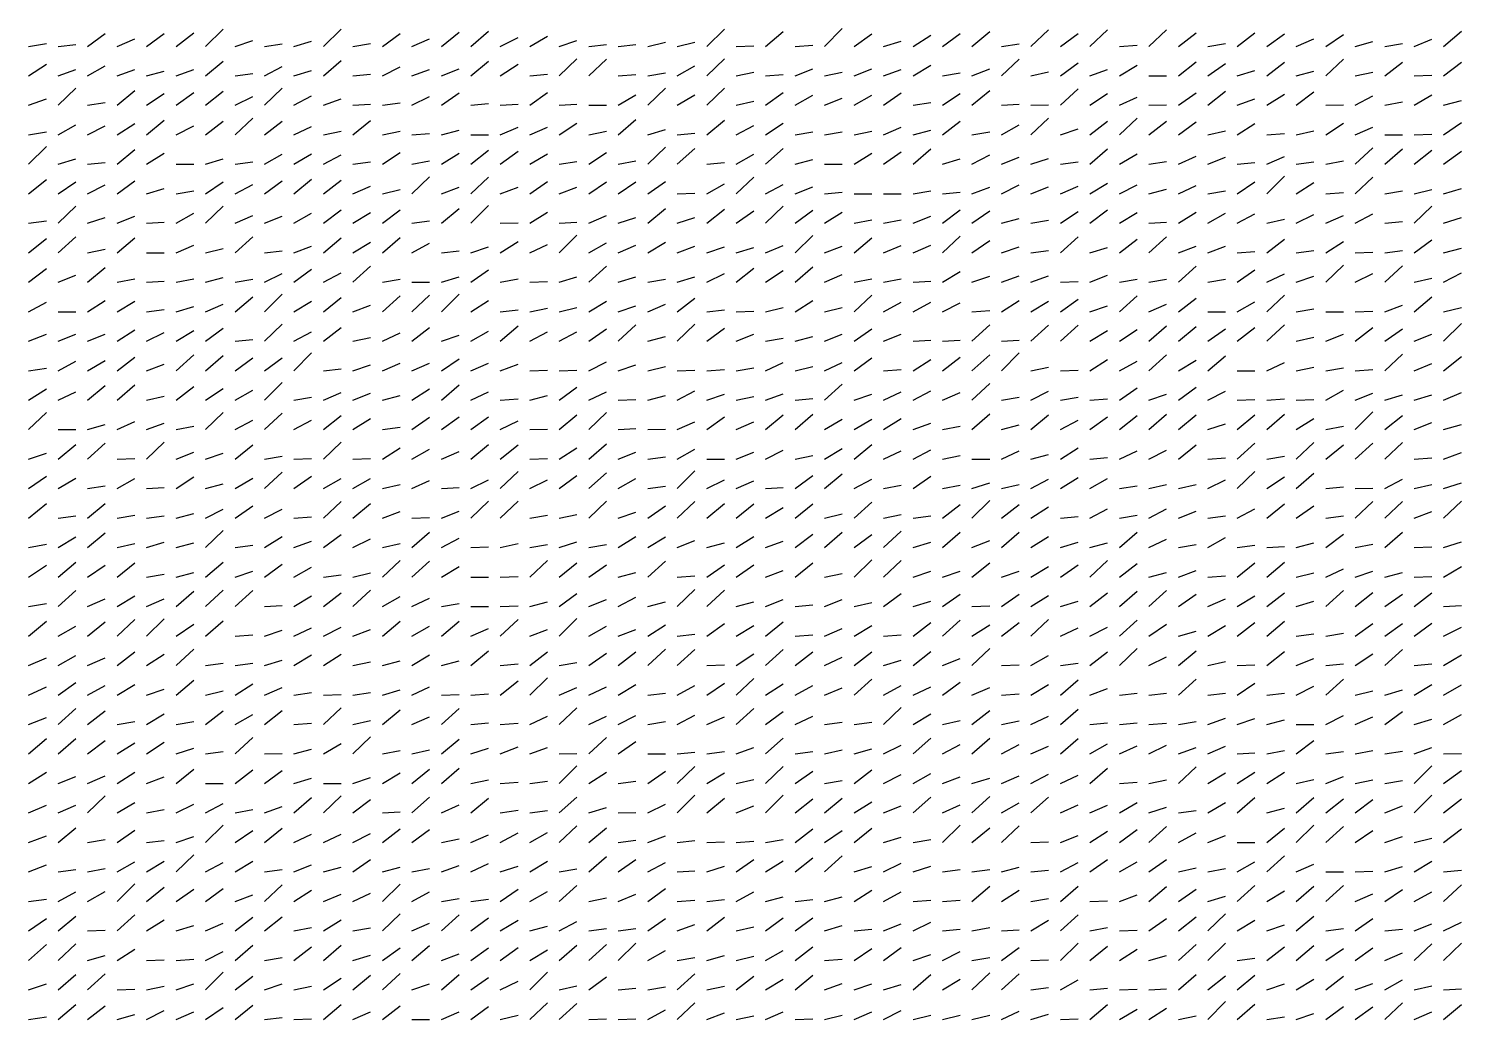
# Model space of a CAD drawing. Header units: metres. Extents: x -2 to 998, y 0 to 1382.
# Drawn here: x 0 to 243, y 0 to 168 of the extents above; entities that cross this region are included whole.
import ezdxf

# ---------------------------------------------------------------- set-up
doc = ezdxf.new("R2010")
doc.units = ezdxf.units.M

msp = doc.modelspace()

# ---------------------------------------------------------------- linework, layer by layer
for p, q in [((30, 165), (33, 167.9)), ((50, 165), (53, 167.9)), ((115, 165), (118, 167.9)), ((135, 165), (138, 168)), ((170, 165), (173, 167.8)), ((180, 165), (183, 167.8)), ((190, 165), (193, 167.8)), ((0, 165), (3, 165.5)), ((5, 165), (8, 165.3)), ((10, 165), (13, 167.2)), ((15, 165), (18, 166.3)), ((20, 165), (23, 167.2)), ((25, 165), (28, 167.3)), ((35, 165), (38, 166)), ((40, 165), (43, 165.4)), ((45, 165), (48, 165.9)), ((55, 165), (58, 165.5)), ((60, 165), (63, 167.2)), ((65, 165), (68, 166.3)), ((70, 165), (73, 167.4)), ((75, 165), (78, 167.6)), ((80, 165), (83, 166.5)), ((85, 165), (88, 166.7)), ((90, 165), (93, 166)), ((95, 165), (98, 165.3)), ((100, 165), (103, 165.3)), ((105, 165), (108, 165.7)), ((110, 165), (113, 165.7)), ((125, 165), (128, 167.5)), ((140, 165), (143, 167.1)), ((145, 165), (148, 165.9)), ((150, 165), (153, 166.9)), ((155, 165), (158, 167.2)), ((160, 165), (163, 167.5)), ((165, 165), (168, 165.4)), ((175, 165), (178, 167.2)), ((195, 165), (198, 167.3)), ((200, 165), (203, 165.5)), ((205, 165), (208, 167.3)), ((210, 165), (213, 167.1)), ((215, 165), (218, 166.3)), ((220, 165), (223, 167)), ((225, 165), (228, 165.8)), ((230, 165), (233, 165.5)), ((235, 165), (238, 166.2)), ((240, 165), (243, 167.6)), ((90, 160), (93, 162.9)), ((115, 160), (118, 162.9)), ((120, 165), (123, 165.1)), ((130, 165), (133, 165.2)), ((185, 165), (188, 165.2)), ((0, 160), (3, 162)), ((5, 160), (8, 161.1)), ((10, 160), (13, 161.7)), ((15, 160), (18, 161.1)), ((20, 160), (23, 160.8)), ((25, 160), (28, 161.1)), ((30, 160), (33, 162.5)), ((35, 160), (38, 160.4)), ((40, 160), (43, 161.6)), ((45, 160), (48, 160.9)), ((50, 160), (53, 162.6)), ((60, 160), (63, 161.5)), ((65, 160), (68, 161.1)), ((70, 160), (73, 161.2)), ((75, 160), (78, 162.5)), ((80, 160), (83, 162)), ((95, 160), (98, 162.8)), ((105, 160), (108, 160.5)), ((110, 160), (113, 161.7)), ((120, 160), (123, 160.6)), ((130, 160), (133, 161.2)), ((135, 160), (138, 160.6)), ((140, 160), (143, 161.2)), ((145, 160), (148, 161.1)), ((150, 160), (153, 161.8)), ((155, 160), (158, 160.5)), ((160, 160), (163, 161.2)), ((165, 160), (168, 162.8)), ((170, 160), (173, 160.7)), ((175, 160), (178, 162.2)), ((180, 160), (183, 161.1)), ((185, 160), (188, 161.8)), ((195, 160), (198, 162.4)), ((200, 160), (203, 162.1)), ((205, 160), (208, 160.9)), ((210, 160), (213, 162.3)), ((215, 160), (218, 160.8)), ((220, 160), (223, 162.8)), ((225, 160), (228, 160.6)), ((230, 160), (233, 162.3)), ((240, 160), (243, 162.3)), ((55, 160), (58, 160.3)), ((85, 160), (88, 160.3)), ((100, 160), (103, 160.2)), ((125, 160), (128, 160.2)), ((190, 160), (193, 160)), ((235, 160), (238, 160.1)), ((0, 155), (3, 156.1)), ((5, 155), (8, 157.9)), ((15, 155), (18, 157.5)), ((20, 155), (23, 157)), ((25, 155), (28, 157.2)), ((30, 155), (33, 157.4)), ((35, 155), (38, 156.5)), ((40, 155), (43, 157.9)), ((45, 155), (48, 156.6)), ((50, 155), (53, 156.1)), ((65, 155), (68, 156.5)), ((70, 155), (73, 157.1)), ((85, 155), (88, 157.2)), ((100, 155), (103, 156.8)), ((105, 155), (108, 157.9)), ((110, 155), (113, 156.8)), ((115, 155), (118, 157.9)), ((120, 155), (123, 155.7)), ((125, 155), (128, 157.2)), ((130, 155), (133, 156.7)), ((135, 155), (138, 156.2)), ((140, 155), (143, 156.7)), ((145, 155), (148, 157.1)), ((155, 155), (158, 157)), ((160, 155), (163, 157.5)), ((175, 155), (178, 157.8)), ((180, 155), (183, 157)), ((185, 155), (188, 156.4)), ((195, 155), (198, 157.1)), ((200, 155), (203, 157.4)), ((205, 155), (208, 156.1)), ((210, 155), (213, 156.9)), ((215, 155), (218, 157.3)), ((225, 155), (228, 156.6)), ((230, 155), (233, 155.6)), ((235, 155), (238, 156.8)), ((240, 155), (243, 155.8)), ((10, 155), (13, 155.5)), ((55, 155), (58, 155.2)), ((60, 155), (63, 155.4)), ((75, 155), (78, 155.3)), ((80, 155), (83, 155.2)), ((90, 155), (93, 155.2)), ((95, 155), (98, 155)), ((150, 155), (153, 155.5)), ((165, 155), (168, 155.2)), ((170, 155), (173, 155.1)), ((190, 155), (193, 155.1)), ((220, 155), (223, 155.1)), ((5, 150), (8, 151.7)), ((10, 150), (13, 151.5)), ((15, 150), (18, 151.9)), ((20, 150), (23, 152.5)), ((25, 150), (28, 151.5)), ((30, 150), (33, 152.3)), ((35, 150), (38, 152.8)), ((40, 150), (43, 152.3)), ((45, 150), (48, 151.4)), ((55, 150), (58, 152.4)), ((70, 150), (73, 150.8)), ((80, 150), (83, 151.3)), ((85, 150), (88, 151.3)), ((90, 150), (93, 152)), ((100, 150), (103, 152.6)), ((105, 150), (108, 150.9)), ((115, 150), (118, 152.5)), ((120, 150), (123, 151.6)), ((125, 150), (128, 152)), ((145, 150), (148, 151.3)), ((150, 150), (153, 150.8)), ((155, 150), (158, 152.3)), ((165, 150), (168, 151.7)), ((170, 150), (173, 152.8)), ((175, 150), (178, 151)), ((180, 150), (183, 152.3)), ((185, 150), (188, 152.8)), ((190, 150), (193, 152.3)), ((195, 150), (198, 152.2)), ((200, 150), (203, 150.7)), ((205, 150), (208, 151.9)), ((215, 150), (218, 150.7)), ((220, 150), (223, 152)), ((225, 150), (228, 151.3)), ((240, 150), (243, 152.1)), ((0, 150), (3, 150.5)), ((50, 150), (53, 150.6)), ((60, 150), (63, 150.6)), ((65, 150), (68, 150.2)), ((75, 150), (78, 150)), ((95, 150), (98, 150.6)), ((110, 150), (113, 150.3)), ((130, 150), (133, 150.5)), ((135, 150), (138, 150.5)), ((140, 150), (143, 150.6)), ((160, 150), (163, 150.5)), ((210, 150), (213, 150.2)), ((230, 150), (233, 150)), ((235, 150), (238, 150.1)), ((0, 145), (3, 148)), ((5, 145), (8, 145.9)), ((15, 145), (18, 147.5)), ((20, 145), (23, 146.9)), ((30, 145), (33, 145.9)), ((40, 145), (43, 146.7)), ((45, 145), (48, 146.8)), ((50, 145), (53, 146.6)), ((60, 145), (63, 147)), ((70, 145), (73, 146.9)), ((75, 145), (78, 147.4)), ((80, 145), (83, 147.2)), ((85, 145), (88, 146.8)), ((95, 145), (98, 147)), ((105, 145), (108, 147.9)), ((110, 145), (113, 147.7)), ((120, 145), (123, 146.7)), ((125, 145), (128, 147.7)), ((130, 145), (133, 145.8)), ((140, 145), (143, 146.9)), ((145, 145), (148, 147.1)), ((150, 145), (153, 147.6)), ((155, 145), (158, 145.9)), ((160, 145), (163, 146.6)), ((165, 145), (168, 146.2)), ((170, 145), (173, 146)), ((180, 145), (183, 147.6)), ((185, 145), (188, 146.8)), ((195, 145), (198, 146.4)), ((200, 145), (203, 146.2)), ((210, 145), (213, 146.3)), ((225, 145), (228, 147.8)), ((230, 145), (233, 147.6)), ((235, 145), (238, 147.4)), ((240, 145), (243, 147.2)), ((10, 145), (13, 145.3)), ((25, 145), (28, 145)), ((35, 145), (38, 145.4)), ((55, 145), (58, 145.4)), ((65, 145), (68, 145.6)), ((90, 145), (93, 145.5)), ((100, 145), (103, 145.6)), ((115, 145), (118, 145.3)), ((135, 145), (138, 145)), ((175, 145), (178, 145.4)), ((190, 145), (193, 145.5)), ((205, 145), (208, 145.3)), ((215, 145), (218, 145.4)), ((220, 145), (223, 145.6)), ((0, 140), (3, 142.4)), ((5, 140), (8, 142)), ((10, 140), (13, 141.5)), ((15, 140), (18, 142.2)), ((30, 140), (33, 142)), ((35, 140), (38, 141.6)), ((40, 140), (43, 142.2)), ((45, 140), (48, 142.5)), ((50, 140), (53, 142.3)), ((55, 140), (58, 141.3)), ((65, 140), (68, 142.9)), ((70, 140), (73, 141.1)), ((75, 140), (78, 142.8)), ((80, 140), (83, 141.1)), ((85, 140), (88, 142.1)), ((90, 140), (93, 141.1)), ((95, 140), (98, 142)), ((100, 140), (103, 142)), ((105, 140), (108, 142.1)), ((115, 140), (118, 141.7)), ((120, 140), (123, 142.8)), ((125, 140), (128, 141.6)), ((130, 140), (133, 141.2)), ((160, 140), (163, 141.1)), ((165, 140), (168, 141.5)), ((170, 140), (173, 141.2)), ((175, 140), (178, 141.3)), ((180, 140), (183, 141.8)), ((185, 140), (188, 141.5)), ((195, 140), (198, 141.4)), ((205, 140), (208, 142)), ((210, 140), (213, 143)), ((215, 140), (218, 141.9)), ((225, 140), (228, 142.8)), ((20, 140), (23, 140.9)), ((25, 140), (28, 140.5)), ((60, 140), (63, 140.7)), ((110, 140), (113, 140.1)), ((135, 140), (138, 140.3)), ((140, 140), (143, 140)), ((145, 140), (148, 140)), ((150, 140), (153, 140.5)), ((155, 140), (158, 140.3)), ((190, 140), (193, 140.8)), ((200, 140), (203, 140.5)), ((220, 140), (223, 140.2)), ((230, 140), (233, 140.5)), ((235, 140), (238, 140.7)), ((240, 140), (243, 140.9)), ((5, 135), (8, 137.9)), ((15, 135), (18, 136.2)), ((25, 135), (28, 136.7)), ((30, 135), (33, 137.9)), ((35, 135), (38, 136.3)), ((40, 135), (43, 136.2)), ((45, 135), (48, 136.7)), ((50, 135), (53, 137.3)), ((55, 135), (58, 136.8)), ((60, 135), (63, 137.3)), ((70, 135), (73, 137.5)), ((75, 135), (78, 138)), ((85, 135), (88, 136.9)), ((95, 135), (98, 136.3)), ((105, 135), (108, 137.5)), ((115, 135), (118, 137.4)), ((120, 135), (123, 137.1)), ((125, 135), (128, 137.9)), ((130, 135), (133, 137.2)), ((135, 135), (138, 136.9)), ((150, 135), (153, 136.2)), ((155, 135), (158, 137.3)), ((160, 135), (163, 137.1)), ((175, 135), (178, 137)), ((180, 135), (183, 137.3)), ((185, 135), (188, 136.8)), ((195, 135), (198, 136.9)), ((200, 135), (203, 136.7)), ((205, 135), (208, 136.6)), ((215, 135), (218, 136.5)), ((220, 135), (223, 136.3)), ((225, 135), (228, 136.6)), ((235, 135), (238, 137.9)), ((0, 135), (3, 135.4)), ((10, 135), (13, 136)), ((20, 135), (23, 135.2)), ((65, 135), (68, 135.4)), ((80, 135), (83, 135.1)), ((90, 135), (93, 135.2)), ((100, 135), (103, 136)), ((110, 135), (113, 136)), ((140, 135), (143, 135.6)), ((145, 135), (148, 135.6)), ((165, 135), (168, 135.8)), ((170, 135), (173, 135.5)), ((190, 135), (193, 135.2)), ((210, 135), (213, 135.7)), ((230, 135), (233, 135.3)), ((240, 135), (243, 136)), ((0, 130), (3, 132.4)), ((5, 130), (8, 132.7)), ((15, 130), (18, 132.5)), ((25, 130), (28, 131.3)), ((35, 130), (38, 132.7)), ((50, 130), (53, 132.5)), ((55, 130), (58, 131.8)), ((60, 130), (63, 132.6)), ((65, 130), (68, 131.6)), ((80, 130), (83, 131.9)), ((85, 130), (88, 131.4)), ((90, 130), (93, 133)), ((95, 130), (98, 131.7)), ((100, 130), (103, 131.3)), ((105, 130), (108, 131.8)), ((130, 130), (133, 132.9)), ((140, 130), (143, 132.5)), ((150, 130), (153, 131.3)), ((155, 130), (158, 132.8)), ((160, 130), (163, 132.1)), ((175, 130), (178, 132.7)), ((185, 130), (188, 132.3)), ((190, 130), (193, 132.7)), ((210, 130), (213, 132.3)), ((220, 130), (223, 131.9)), ((235, 130), (238, 132.2)), ((10, 130), (13, 130.6)), ((20, 130), (23, 130)), ((30, 130), (33, 130.7)), ((40, 130), (43, 130.3)), ((45, 130), (48, 131.1)), ((70, 130), (73, 130.3)), ((75, 130), (78, 131)), ((110, 130), (113, 131.1)), ((115, 130), (118, 131)), ((120, 130), (123, 130.9)), ((125, 130), (128, 131.2)), ((135, 130), (138, 131.1)), ((145, 130), (148, 131.2)), ((165, 130), (168, 131)), ((170, 130), (173, 130.4)), ((180, 130), (183, 130.9)), ((195, 130), (198, 131.1)), ((200, 130), (203, 131.1)), ((205, 130), (208, 130.2)), ((215, 130), (218, 130.4)), ((225, 130), (228, 130.1)), ((230, 130), (233, 130.4)), ((240, 130), (243, 130.8)), ((0, 125), (3, 127.3)), ((10, 125), (13, 127.5)), ((40, 125), (43, 126.5)), ((45, 125), (48, 127.2)), ((50, 125), (53, 126.6)), ((55, 125), (58, 127.7)), ((75, 125), (78, 127.1)), ((95, 125), (98, 127.7)), ((115, 125), (118, 126.5)), ((120, 125), (123, 127.4)), ((125, 125), (128, 127)), ((130, 125), (133, 127.6)), ((155, 125), (158, 126.8)), ((195, 125), (198, 127.7)), ((205, 125), (208, 127.1)), ((210, 125), (213, 126.4)), ((220, 125), (223, 127.9)), ((225, 125), (228, 126.5)), ((230, 125), (233, 127.8)), ((240, 125), (243, 126.6)), ((5, 125), (8, 126.2)), ((15, 125), (18, 125.6)), ((20, 125), (23, 125.2)), ((25, 125), (28, 125.6)), ((30, 125), (33, 125.8)), ((35, 125), (38, 125.5)), ((60, 125), (63, 125.5)), ((65, 125), (68, 125)), ((70, 125), (73, 125.9)), ((80, 125), (83, 125.6)), ((85, 125), (88, 125.1)), ((90, 125), (93, 125.9)), ((100, 125), (103, 125.9)), ((105, 125), (108, 125.5)), ((110, 125), (113, 125.9)), ((135, 125), (138, 126.3)), ((140, 125), (143, 125.6)), ((145, 125), (148, 125.6)), ((150, 125), (153, 125.2)), ((160, 125), (163, 126)), ((165, 125), (168, 126.1)), ((170, 125), (173, 126.1)), ((175, 125), (178, 125.1)), ((180, 125), (183, 126.2)), ((185, 125), (188, 125.5)), ((190, 125), (193, 125.5)), ((200, 125), (203, 125.5)), ((215, 125), (218, 126)), ((235, 125), (238, 125.7)), ((0, 120), (3, 121.6)), ((10, 120), (13, 121.9)), ((15, 120), (18, 121.8)), ((35, 120), (38, 122.5)), ((40, 120), (43, 123)), ((45, 120), (48, 121.8)), ((50, 120), (53, 122.4)), ((60, 120), (63, 122.7)), ((65, 120), (68, 122.8)), ((70, 120), (73, 123)), ((75, 120), (78, 121.9)), ((95, 120), (98, 121.8)), ((110, 120), (113, 122.3)), ((130, 120), (133, 121.9)), ((140, 120), (143, 122.8)), ((145, 120), (148, 121.6)), ((150, 120), (153, 121.6)), ((155, 120), (158, 121.5)), ((165, 120), (168, 121.9)), ((170, 120), (173, 121.8)), ((175, 120), (178, 122.1)), ((185, 120), (188, 122.7)), ((195, 120), (198, 122.3)), ((205, 120), (208, 121.7)), ((210, 120), (213, 122.8)), ((235, 120), (238, 122.5)), ((5, 120), (8, 120)), ((20, 120), (23, 120.4)), ((25, 120), (28, 120.9)), ((30, 120), (33, 121.3)), ((55, 120), (58, 121.1)), ((80, 120), (83, 120.3)), ((85, 120), (88, 120.6)), ((90, 120), (93, 120.7)), ((100, 120), (103, 121)), ((105, 120), (108, 121.3)), ((115, 120), (118, 120.3)), ((120, 120), (123, 120.1)), ((125, 120), (128, 120.7)), ((135, 120), (138, 120.7)), ((160, 120), (163, 120.2)), ((180, 120), (183, 121)), ((190, 120), (193, 121.3)), ((200, 120), (203, 120)), ((215, 120), (218, 120.5)), ((220, 120), (223, 120)), ((225, 120), (228, 120.1)), ((230, 120), (233, 121.1)), ((240, 120), (243, 120.7)), ((15, 115), (18, 116.9)), ((25, 115), (28, 116.8)), ((30, 115), (33, 117.2)), ((40, 115), (43, 117.9)), ((50, 115), (53, 117.3)), ((65, 115), (68, 117.3)), ((75, 115), (78, 116.7)), ((80, 115), (83, 117.6)), ((95, 115), (98, 117.1)), ((100, 115), (103, 117.8)), ((110, 115), (113, 117.9)), ((115, 115), (118, 117.2)), ((140, 115), (143, 117.1)), ((160, 115), (163, 117.8)), ((170, 115), (173, 117.7)), ((175, 115), (178, 117.7)), ((180, 115), (183, 116.8)), ((185, 115), (188, 117)), ((190, 115), (193, 117.6)), ((195, 115), (198, 117.5)), ((200, 115), (203, 117.1)), ((205, 115), (208, 117.3)), ((210, 115), (213, 117.8)), ((225, 115), (228, 117.3)), ((230, 115), (233, 117.1)), ((240, 115), (243, 118)), ((0, 115), (3, 116.2)), ((5, 115), (8, 116.2)), ((10, 115), (13, 116.2)), ((20, 115), (23, 116.5)), ((35, 115), (38, 115.3)), ((45, 115), (48, 116.6)), ((55, 115), (58, 115.6)), ((60, 115), (63, 116.4)), ((70, 115), (73, 116)), ((85, 115), (88, 116.6)), ((90, 115), (93, 116.6)), ((105, 115), (108, 115.8)), ((120, 115), (123, 116.2)), ((125, 115), (128, 115.5)), ((130, 115), (133, 115.8)), ((135, 115), (138, 116.2)), ((145, 115), (148, 116.2)), ((150, 115), (153, 115.2)), ((155, 115), (158, 115.2)), ((165, 115), (168, 115.2)), ((215, 115), (218, 115.7)), ((220, 115), (223, 116.2)), ((235, 115), (238, 116.2)), ((15, 110), (18, 112.3)), ((25, 110), (28, 112.7)), ((30, 110), (33, 112.6)), ((35, 110), (38, 112.2)), ((40, 110), (43, 112.2)), ((45, 110), (48, 113)), ((70, 110), (73, 112)), ((140, 110), (143, 112.2)), ((150, 110), (153, 111.9)), ((155, 110), (158, 112.3)), ((160, 110), (163, 112.7)), ((165, 110), (168, 113)), ((180, 110), (183, 111.9)), ((190, 110), (193, 112.7)), ((195, 110), (198, 111.8)), ((200, 110), (203, 112.5)), ((230, 110), (233, 112.8)), ((240, 110), (243, 112.4)), ((0, 110), (3, 110.4)), ((5, 110), (8, 111.6)), ((10, 110), (13, 111.7)), ((20, 110), (23, 111.1)), ((50, 110), (53, 110.3)), ((55, 110), (58, 111)), ((60, 110), (63, 111.3)), ((65, 110), (68, 111.3)), ((75, 110), (78, 111.3)), ((80, 110), (83, 111.1)), ((85, 110), (88, 110.1)), ((90, 110), (93, 110.1)), ((95, 110), (98, 111.5)), ((100, 110), (103, 111)), ((105, 110), (108, 110.7)), ((110, 110), (113, 110.1)), ((115, 110), (118, 110.2)), ((120, 110), (123, 110.5)), ((125, 110), (128, 111.4)), ((130, 110), (133, 110.7)), ((135, 110), (138, 111.4)), ((145, 110), (148, 110.2)), ((170, 110), (173, 110.6)), ((175, 110), (178, 110.1)), ((185, 110), (188, 111.6)), ((205, 110), (208, 110)), ((210, 110), (213, 111.4)), ((215, 110), (218, 110.6)), ((220, 110), (223, 110.5)), ((225, 110), (228, 110.2)), ((235, 110), (238, 111.2)), ((10, 105), (13, 107.5)), ((15, 105), (18, 107.6)), ((25, 105), (28, 107.3)), ((30, 105), (33, 107)), ((40, 105), (43, 108)), ((70, 105), (73, 107.6)), ((90, 105), (93, 107.2)), ((135, 105), (138, 107.7)), ((160, 105), (163, 107.8)), ((185, 105), (188, 107.1)), ((195, 105), (198, 107.2)), ((0, 105), (3, 106.9)), ((5, 105), (8, 106.4)), ((20, 105), (23, 105.7)), ((35, 105), (38, 106.7)), ((45, 105), (48, 105.5)), ((50, 105), (53, 106.3)), ((55, 105), (58, 106.2)), ((60, 105), (63, 105.8)), ((65, 105), (68, 106.9)), ((75, 105), (78, 106.4)), ((80, 105), (83, 105.2)), ((85, 105), (88, 105.8)), ((95, 105), (98, 106.4)), ((100, 105), (103, 105.1)), ((105, 105), (108, 105.8)), ((110, 105), (113, 106.6)), ((115, 105), (118, 106)), ((120, 105), (123, 105.6)), ((125, 105), (128, 106.1)), ((130, 105), (133, 105.3)), ((140, 105), (143, 106)), ((145, 105), (148, 106.4)), ((150, 105), (153, 106.6)), ((155, 105), (158, 106.3)), ((165, 105), (168, 105.5)), ((170, 105), (173, 106.5)), ((175, 105), (178, 105.5)), ((180, 105), (183, 105.2)), ((190, 105), (193, 106)), ((200, 105), (203, 106.5)), ((205, 105), (208, 105.1)), ((210, 105), (213, 105.2)), ((215, 105), (218, 105.1)), ((220, 105), (223, 106.7)), ((225, 105), (228, 106.2)), ((230, 105), (233, 105.9)), ((235, 105), (238, 105.9)), ((240, 105), (243, 106.3)), ((0, 100), (3, 102.9)), ((30, 100), (33, 102.9)), ((40, 100), (43, 102.8)), ((50, 100), (53, 102.4)), ((65, 100), (68, 102.1)), ((70, 100), (73, 102.2)), ((75, 100), (78, 102.2)), ((90, 100), (93, 102.5)), ((95, 100), (98, 102.9)), ((115, 100), (118, 102.2)), ((125, 100), (128, 102.5)), ((130, 100), (133, 102.6)), ((160, 100), (163, 102.7)), ((170, 100), (173, 102.5)), ((180, 100), (183, 102.2)), ((185, 100), (188, 102.4)), ((190, 100), (193, 102.6)), ((195, 100), (198, 102.5)), ((205, 100), (208, 102.5)), ((210, 100), (213, 102.6)), ((225, 100), (228, 103)), ((230, 100), (233, 102.4)), ((5, 100), (8, 100)), ((10, 100), (13, 100.9)), ((15, 100), (18, 101.4)), ((20, 100), (23, 101.1)), ((25, 100), (28, 100.6)), ((35, 100), (38, 101.6)), ((45, 100), (48, 101.6)), ((55, 100), (58, 101.9)), ((60, 100), (63, 100.4)), ((80, 100), (83, 101.5)), ((85, 100), (88, 100.1)), ((100, 100), (103, 100.2)), ((105, 100), (108, 100.1)), ((110, 100), (113, 101.3)), ((120, 100), (123, 101.3)), ((135, 100), (138, 101.8)), ((140, 100), (143, 101.8)), ((145, 100), (148, 101.9)), ((150, 100), (153, 101.1)), ((155, 100), (158, 100.6)), ((165, 100), (168, 100.8)), ((175, 100), (178, 101.6)), ((200, 100), (203, 101)), ((215, 100), (218, 101.9)), ((220, 100), (223, 100.6)), ((235, 100), (238, 101.2)), ((240, 100), (243, 100.9)), ((5, 95), (8, 97.5)), ((10, 95), (13, 97.7)), ((20, 95), (23, 97.9)), ((35, 95), (38, 97.4)), ((50, 95), (53, 97.9)), ((75, 95), (78, 97.5)), ((80, 95), (83, 97.4)), ((95, 95), (98, 97.6)), ((140, 95), (143, 97.5)), ((195, 95), (198, 97.4)), ((205, 95), (208, 97.7)), ((215, 95), (218, 97.8)), ((220, 95), (223, 97.4)), ((225, 95), (228, 97.7)), ((230, 95), (233, 97.8)), ((0, 95), (3, 96)), ((15, 95), (18, 95.1)), ((25, 95), (28, 96.2)), ((30, 95), (33, 96)), ((40, 95), (43, 95.5)), ((45, 95), (48, 95.1)), ((55, 95), (58, 95.1)), ((60, 95), (63, 96.9)), ((65, 95), (68, 96.7)), ((70, 95), (73, 96.3)), ((85, 95), (88, 95.1)), ((90, 95), (93, 96.9)), ((100, 95), (103, 96.2)), ((105, 95), (108, 95.4)), ((110, 95), (113, 96.7)), ((115, 95), (118, 95)), ((120, 95), (123, 96.2)), ((125, 95), (128, 96.5)), ((130, 95), (133, 95.6)), ((135, 95), (138, 96.8)), ((145, 95), (148, 96.4)), ((150, 95), (153, 96.6)), ((155, 95), (158, 95.6)), ((160, 95), (163, 95)), ((165, 95), (168, 96.4)), ((170, 95), (173, 95.8)), ((175, 95), (178, 96.9)), ((180, 95), (183, 95.3)), ((185, 95), (188, 96.4)), ((190, 95), (193, 96.5)), ((200, 95), (203, 95.2)), ((210, 95), (213, 95.5)), ((235, 95), (238, 95.2)), ((240, 95), (243, 96.1)), ((40, 90), (43, 92.8)), ((80, 90), (83, 92.9)), ((95, 90), (98, 92.7)), ((110, 90), (113, 93)), ((135, 90), (138, 92.5)), ((205, 90), (208, 92.9)), ((215, 90), (218, 92.6)), ((0, 90), (3, 92.1)), ((5, 90), (8, 91.8)), ((10, 90), (13, 90.5)), ((15, 90), (18, 91.7)), ((20, 90), (23, 90.2)), ((25, 90), (28, 92)), ((30, 90), (33, 90.8)), ((35, 90), (38, 91.8)), ((45, 90), (48, 92.1)), ((50, 90), (53, 91.7)), ((55, 90), (58, 91.7)), ((60, 90), (63, 90.7)), ((65, 90), (68, 91.4)), ((70, 90), (73, 90.2)), ((75, 90), (78, 91.5)), ((85, 90), (88, 91.5)), ((90, 90), (93, 92.2)), ((100, 90), (103, 91.7)), ((105, 90), (108, 90.4)), ((115, 90), (118, 91.5)), ((120, 90), (123, 91.3)), ((125, 90), (128, 90.2)), ((130, 90), (133, 92.2)), ((140, 90), (143, 91.6)), ((145, 90), (148, 90.6)), ((150, 90), (153, 92.1)), ((155, 90), (158, 90.6)), ((160, 90), (163, 91)), ((165, 90), (168, 90.7)), ((170, 90), (173, 91.6)), ((175, 90), (178, 91.9)), ((180, 90), (183, 91.7)), ((185, 90), (188, 90.5)), ((190, 90), (193, 90.7)), ((195, 90), (198, 90.7)), ((200, 90), (203, 91.5)), ((210, 90), (213, 92)), ((220, 90), (223, 90.3)), ((225, 90), (228, 90.1)), ((230, 90), (233, 91.6)), ((235, 90), (238, 90.7)), ((240, 90), (243, 91)), ((0, 85), (3, 87.5)), ((10, 85), (13, 87.5)), ((50, 85), (53, 87.8)), ((55, 85), (58, 87.5)), ((75, 85), (78, 87.9)), ((80, 85), (83, 87.9)), ((95, 85), (98, 87.9)), ((110, 85), (113, 87.8)), ((115, 85), (118, 87.5)), ((140, 85), (143, 87.7)), ((160, 85), (163, 88)), ((225, 85), (228, 87.8)), ((230, 85), (233, 87.8)), ((240, 85), (243, 87.9)), ((5, 85), (8, 85.4)), ((15, 85), (18, 85.5)), ((20, 85), (23, 85.4)), ((25, 85), (28, 85.8)), ((30, 85), (33, 86.5)), ((35, 85), (38, 87.1)), ((40, 85), (43, 86.5)), ((45, 85), (48, 85.2)), ((60, 85), (63, 86.1)), ((65, 85), (68, 85.1)), ((70, 85), (73, 86.2)), ((85, 85), (88, 85.5)), ((90, 85), (93, 85.6)), ((100, 85), (103, 86)), ((105, 85), (108, 87.1)), ((120, 85), (123, 87.4)), ((125, 85), (128, 86.8)), ((130, 85), (133, 87.4)), ((135, 85), (138, 85.7)), ((145, 85), (148, 85.6)), ((150, 85), (153, 85.4)), ((155, 85), (158, 87.3)), ((165, 85), (168, 87.3)), ((170, 85), (173, 86.9)), ((175, 85), (178, 85.3)), ((180, 85), (183, 86.6)), ((185, 85), (188, 85.5)), ((190, 85), (193, 86.6)), ((195, 85), (198, 86.2)), ((200, 85), (203, 85.4)), ((205, 85), (208, 86.6)), ((210, 85), (213, 87.4)), ((215, 85), (218, 87.1)), ((220, 85), (223, 85.4)), ((235, 85), (238, 86.1)), ((30, 80), (33, 82.9)), ((145, 80), (148, 82.8)), ((0, 80), (3, 80.6)), ((5, 80), (8, 81.8)), ((10, 80), (13, 82.5)), ((15, 80), (18, 80.7)), ((20, 80), (23, 80.9)), ((25, 80), (28, 80.8)), ((35, 80), (38, 80.4)), ((40, 80), (43, 81.9)), ((45, 80), (48, 81.1)), ((50, 80), (53, 82.2)), ((55, 80), (58, 81.5)), ((60, 80), (63, 80.7)), ((65, 80), (68, 82.6)), ((70, 80), (73, 81.6)), ((80, 80), (83, 80.7)), ((85, 80), (88, 80.5)), ((90, 80), (93, 81)), ((95, 80), (98, 80.5)), ((100, 80), (103, 81.9)), ((105, 80), (108, 81.8)), ((110, 80), (113, 81.2)), ((115, 80), (118, 80.8)), ((120, 80), (123, 81.9)), ((125, 80), (128, 81.1)), ((130, 80), (133, 82.3)), ((135, 80), (138, 82.6)), ((140, 80), (143, 82.2)), ((150, 80), (153, 80.9)), ((155, 80), (158, 82.6)), ((160, 80), (163, 81.2)), ((165, 80), (168, 82.6)), ((170, 80), (173, 81.9)), ((175, 80), (178, 80.9)), ((180, 80), (183, 80.8)), ((185, 80), (188, 82.6)), ((190, 80), (193, 81.4)), ((195, 80), (198, 80.5)), ((200, 80), (203, 81.7)), ((205, 80), (208, 80.4)), ((210, 80), (213, 80.2)), ((215, 80), (218, 80.8)), ((220, 80), (223, 82.3)), ((225, 80), (228, 80.6)), ((230, 80), (233, 82.6)), ((240, 80), (243, 81)), ((60, 75), (63, 77.8)), ((75, 80), (78, 80.1)), ((85, 75), (88, 77.8)), ((140, 75), (143, 77.9)), ((145, 75), (148, 77.8)), ((180, 75), (183, 77.8)), ((235, 80), (238, 80.1)), ((0, 75), (3, 77)), ((5, 75), (8, 77.5)), ((10, 75), (13, 77)), ((15, 75), (18, 77.4)), ((20, 75), (23, 75.5)), ((25, 75), (28, 75.8)), ((30, 75), (33, 77.5)), ((35, 75), (38, 76)), ((40, 75), (43, 77.2)), ((45, 75), (48, 76.7)), ((50, 75), (53, 75.4)), ((55, 75), (58, 75.7)), ((65, 75), (68, 77.7)), ((70, 75), (73, 76.8)), ((90, 75), (93, 77.4)), ((95, 75), (98, 77.1)), ((100, 75), (103, 75.8)), ((105, 75), (108, 77.7)), ((115, 75), (118, 77.1)), ((120, 75), (123, 77.1)), ((125, 75), (128, 76.1)), ((130, 75), (133, 77.4)), ((135, 75), (138, 75.6)), ((150, 75), (153, 76)), ((155, 75), (158, 76)), ((160, 75), (163, 77.4)), ((165, 75), (168, 76)), ((170, 75), (173, 76.8)), ((175, 75), (178, 77.1)), ((185, 75), (188, 77.3)), ((190, 75), (193, 75.8)), ((195, 75), (198, 76.1)), ((205, 75), (208, 77.4)), ((210, 75), (213, 77.5)), ((215, 75), (218, 75.7)), ((220, 75), (223, 76.4)), ((225, 75), (228, 76)), ((230, 75), (233, 75.8)), ((240, 75), (243, 76.8)), ((75, 75), (78, 75)), ((80, 75), (83, 75.1)), ((110, 75), (113, 75.2)), ((110, 70), (113, 72.9)), ((200, 75), (203, 75.2)), ((235, 75), (238, 75.1)), ((0, 70), (3, 70.5)), ((5, 70), (8, 72.7)), ((10, 70), (13, 71.3)), ((15, 70), (18, 71.8)), ((20, 70), (23, 71.3)), ((25, 70), (28, 72.6)), ((30, 70), (33, 72.8)), ((35, 70), (38, 72.7)), ((45, 70), (48, 71.8)), ((50, 70), (53, 72.3)), ((55, 70), (58, 72.8)), ((60, 70), (63, 71.7)), ((65, 70), (68, 71.4)), ((70, 70), (73, 70.5)), ((85, 70), (88, 70.8)), ((90, 70), (93, 72.2)), ((95, 70), (98, 71.2)), ((100, 70), (103, 71.6)), ((105, 70), (108, 70.8)), ((115, 70), (118, 72.8)), ((120, 70), (123, 70.8)), ((125, 70), (128, 71.2)), ((135, 70), (138, 71.2)), ((140, 70), (143, 70.7)), ((145, 70), (148, 72.2)), ((150, 70), (153, 70.9)), ((155, 70), (158, 72.1)), ((165, 70), (168, 72.1)), ((170, 70), (173, 71.9)), ((175, 70), (178, 70.9)), ((180, 70), (183, 72.3)), ((185, 70), (188, 72.6)), ((190, 70), (193, 72.7)), ((195, 70), (198, 72.1)), ((200, 70), (203, 71.3)), ((205, 70), (208, 71.8)), ((210, 70), (213, 72.3)), ((215, 70), (218, 70.9)), ((220, 70), (223, 72.7)), ((225, 70), (228, 72.4)), ((230, 70), (233, 72.1)), ((235, 70), (238, 72.3)), ((40, 70), (43, 70.2)), ((75, 70), (78, 70)), ((80, 70), (83, 70.1)), ((130, 70), (133, 70.3)), ((160, 70), (163, 70.1)), ((240, 70), (243, 70.2)), ((0, 65), (3, 67.5)), ((5, 65), (8, 66.7)), ((10, 65), (13, 67.4)), ((15, 65), (18, 67.8)), ((20, 65), (23, 67.9)), ((25, 65), (28, 67)), ((30, 65), (33, 67.6)), ((40, 65), (43, 66)), ((45, 65), (48, 66.4)), ((50, 65), (53, 66.5)), ((55, 65), (58, 66.1)), ((60, 65), (63, 67.5)), ((65, 65), (68, 66.7)), ((70, 65), (73, 67.5)), ((75, 65), (78, 66.3)), ((80, 65), (83, 67.8)), ((85, 65), (88, 66.1)), ((90, 65), (93, 68)), ((95, 65), (98, 66.7)), ((100, 65), (103, 66.1)), ((105, 65), (108, 66.9)), ((115, 65), (118, 67.1)), ((120, 65), (123, 66.8)), ((125, 65), (128, 67.4)), ((135, 65), (138, 66.3)), ((140, 65), (143, 66.8)), ((150, 65), (153, 67.3)), ((155, 65), (158, 67.7)), ((160, 65), (163, 66.9)), ((165, 65), (168, 67.3)), ((170, 65), (173, 67.8)), ((175, 65), (178, 66.4)), ((180, 65), (183, 66.5)), ((185, 65), (188, 67.7)), ((190, 65), (193, 67)), ((195, 65), (198, 65.8)), ((200, 65), (203, 66.8)), ((205, 65), (208, 67.3)), ((210, 65), (213, 67.5)), ((225, 65), (228, 67.1)), ((230, 65), (233, 67.1)), ((235, 65), (238, 67.2)), ((240, 65), (243, 66.5)), ((35, 65), (38, 65.2)), ((110, 65), (113, 65.3)), ((130, 65), (133, 65.2)), ((145, 65), (148, 65.2)), ((215, 65), (218, 65.4)), ((220, 65), (223, 65.5)), ((0, 60), (3, 61.3)), ((5, 60), (8, 61.7)), ((10, 60), (13, 61.3)), ((15, 60), (18, 62.3)), ((20, 60), (23, 61.9)), ((25, 60), (28, 62.8)), ((40, 60), (43, 60.9)), ((45, 60), (48, 61.8)), ((50, 60), (53, 61.9)), ((60, 60), (63, 60.8)), ((65, 60), (68, 61.8)), ((70, 60), (73, 60.8)), ((75, 60), (78, 62.5)), ((85, 60), (88, 62.3)), ((95, 60), (98, 62.1)), ((100, 60), (103, 62.3)), ((105, 60), (108, 62.8)), ((110, 60), (113, 62.7)), ((120, 60), (123, 62)), ((125, 60), (128, 62.7)), ((130, 60), (133, 62.3)), ((135, 60), (138, 61.4)), ((140, 60), (143, 62.3)), ((145, 60), (148, 60.9)), ((150, 60), (153, 62.4)), ((155, 60), (158, 61.2)), ((160, 60), (163, 62.9)), ((170, 60), (173, 61.7)), ((180, 60), (183, 62.3)), ((185, 60), (188, 62.9)), ((190, 60), (193, 61.5)), ((195, 60), (198, 62.5)), ((210, 60), (213, 62.4)), ((215, 60), (218, 61.2)), ((225, 60), (228, 62)), ((230, 60), (233, 62.7)), ((240, 60), (243, 61.8)), ((30, 60), (33, 60.4)), ((35, 60), (38, 60.4)), ((55, 60), (58, 60.6)), ((80, 60), (83, 60.3)), ((90, 60), (93, 60.5)), ((115, 60), (118, 60.1)), ((165, 60), (168, 60.1)), ((175, 60), (178, 60.4)), ((200, 60), (203, 60.7)), ((205, 60), (208, 60.1)), ((220, 60), (223, 60.3)), ((235, 60), (238, 60.3)), ((0, 55), (3, 56.4)), ((5, 55), (8, 57.1)), ((10, 55), (13, 56.6)), ((15, 55), (18, 56.8)), ((20, 55), (23, 56)), ((25, 55), (28, 57.5)), ((35, 55), (38, 56.9)), ((40, 55), (43, 56.3)), ((60, 55), (63, 55.9)), ((65, 55), (68, 56.4)), ((80, 55), (83, 57.4)), ((85, 55), (88, 57.9)), ((90, 55), (93, 56.3)), ((95, 55), (98, 56.4)), ((100, 55), (103, 56.8)), ((110, 55), (113, 56.6)), ((115, 55), (118, 57)), ((120, 55), (123, 57.8)), ((125, 55), (128, 56.9)), ((130, 55), (133, 56.6)), ((135, 55), (138, 56.2)), ((140, 55), (143, 57.7)), ((145, 55), (148, 56.6)), ((150, 55), (153, 56.4)), ((155, 55), (158, 57.2)), ((160, 55), (163, 56.3)), ((170, 55), (173, 56.8)), ((175, 55), (178, 57.6)), ((180, 55), (183, 56.1)), ((195, 55), (198, 57.7)), ((205, 55), (208, 57)), ((215, 55), (218, 56.5)), ((220, 55), (223, 57.7)), ((230, 55), (233, 55.9)), ((235, 55), (238, 56.8)), ((240, 55), (243, 56.7)), ((30, 55), (33, 55.7)), ((45, 55), (48, 55.4)), ((50, 55), (53, 55.1)), ((55, 55), (58, 55.4)), ((70, 55), (73, 55.1)), ((75, 55), (78, 55.2)), ((105, 55), (108, 55.3)), ((165, 55), (168, 55.2)), ((185, 55), (188, 55.3)), ((190, 55), (193, 55.3)), ((200, 55), (203, 55.3)), ((210, 55), (213, 55.3)), ((225, 55), (228, 55.7)), ((0, 50), (3, 51.2)), ((5, 50), (8, 52.7)), ((10, 50), (13, 52.3)), ((20, 50), (23, 51.8)), ((30, 50), (33, 52.3)), ((35, 50), (38, 51.7)), ((40, 50), (43, 52.4)), ((50, 50), (53, 52.8)), ((60, 50), (63, 52.5)), ((65, 50), (68, 51.3)), ((70, 50), (73, 52.7)), ((85, 50), (88, 51.4)), ((90, 50), (93, 52.8)), ((95, 50), (98, 51.4)), ((100, 50), (103, 51.5)), ((110, 50), (113, 51.6)), ((115, 50), (118, 51.3)), ((120, 50), (123, 52.7)), ((125, 50), (128, 52.2)), ((130, 50), (133, 51.4)), ((145, 50), (148, 52.9)), ((150, 50), (153, 51.8)), ((160, 50), (163, 52.4)), ((170, 50), (173, 51.4)), ((175, 50), (178, 52.6)), ((200, 50), (203, 51.1)), ((220, 50), (223, 51.5)), ((225, 50), (228, 51.3)), ((230, 50), (233, 52.2)), ((240, 50), (243, 51.7)), ((15, 50), (18, 50.5)), ((25, 50), (28, 50.5)), ((45, 50), (48, 50.2)), ((55, 50), (58, 50.7)), ((75, 50), (78, 50.3)), ((80, 50), (83, 50.2)), ((105, 50), (108, 50.5)), ((135, 50), (138, 50.4)), ((140, 50), (143, 50.4)), ((155, 50), (158, 50.7)), ((165, 50), (168, 50.6)), ((180, 50), (183, 50.3)), ((185, 50), (188, 50.3)), ((190, 50), (193, 50.2)), ((195, 50), (198, 50.5)), ((205, 50), (208, 51)), ((210, 50), (213, 50.8)), ((215, 50), (218, 50)), ((235, 50), (238, 50.9)), ((0, 45), (3, 47.6)), ((5, 45), (8, 47.6)), ((10, 45), (13, 47.3)), ((15, 45), (18, 46.9)), ((20, 45), (23, 47)), ((35, 45), (38, 47.8)), ((50, 45), (53, 46.8)), ((55, 45), (58, 47.9)), ((70, 45), (73, 47.5)), ((80, 45), (83, 46.2)), ((95, 45), (98, 47.8)), ((100, 45), (103, 47.1)), ((125, 45), (128, 47.7)), ((145, 45), (148, 46.5)), ((150, 45), (153, 47.7)), ((155, 45), (158, 46.6)), ((160, 45), (163, 47.7)), ((165, 45), (168, 46.6)), ((170, 45), (173, 46.3)), ((175, 45), (178, 47.6)), ((180, 45), (183, 46.7)), ((185, 45), (188, 46.4)), ((190, 45), (193, 46.5)), ((200, 45), (203, 46.3)), ((215, 45), (218, 47.3)), ((25, 45), (28, 46)), ((30, 45), (33, 45.4)), ((40, 45), (43, 45.1)), ((45, 45), (48, 45.8)), ((60, 45), (63, 45.6)), ((65, 45), (68, 45.7)), ((75, 45), (78, 46)), ((85, 45), (88, 46.1)), ((90, 45), (93, 45.1)), ((105, 45), (108, 45)), ((110, 45), (113, 45.3)), ((115, 45), (118, 45.4)), ((120, 45), (123, 46.1)), ((130, 45), (133, 45.4)), ((135, 45), (138, 45.7)), ((140, 45), (143, 45.9)), ((195, 45), (198, 46.1)), ((205, 45), (208, 45.2)), ((210, 45), (213, 45.6)), ((220, 45), (223, 45.4)), ((225, 45), (228, 45.6)), ((230, 45), (233, 45.5)), ((235, 45), (238, 46.1)), ((240, 45), (243, 45.1)), ((0, 40), (3, 41.9)), ((15, 40), (18, 41.9)), ((25, 40), (28, 42.4)), ((35, 40), (38, 42.3)), ((40, 40), (43, 42.2)), ((60, 40), (63, 41.8)), ((65, 40), (68, 42.4)), ((70, 40), (73, 42.6)), ((90, 40), (93, 43)), ((95, 40), (98, 41.9)), ((105, 40), (108, 42.1)), ((110, 40), (113, 42.9)), ((115, 40), (118, 41.8)), ((125, 40), (128, 42.9)), ((130, 40), (133, 42.1)), ((140, 40), (143, 42.3)), ((145, 40), (148, 41.5)), ((150, 40), (153, 41.7)), ((170, 40), (173, 41.6)), ((175, 40), (178, 41.4)), ((180, 40), (183, 42.6)), ((195, 40), (198, 42.8)), ((200, 40), (203, 41.8)), ((205, 40), (208, 41.9)), ((210, 40), (213, 41.9)), ((235, 40), (238, 43)), ((240, 40), (243, 42.2)), ((5, 40), (8, 41.2)), ((10, 40), (13, 41.3)), ((20, 40), (23, 41.1)), ((30, 40), (33, 40)), ((45, 40), (48, 40.9)), ((50, 40), (53, 40)), ((55, 40), (58, 41)), ((75, 40), (78, 40.6)), ((80, 40), (83, 40.2)), ((85, 40), (88, 40.4)), ((100, 40), (103, 40.4)), ((120, 40), (123, 40.7)), ((135, 40), (138, 40.5)), ((155, 40), (158, 41.1)), ((160, 40), (163, 40.9)), ((165, 40), (168, 41.3)), ((185, 40), (188, 40.2)), ((190, 40), (193, 40.6)), ((215, 40), (218, 40.7)), ((220, 40), (223, 41.2)), ((225, 40), (228, 40.6)), ((230, 40), (233, 40.5)), ((10, 35), (13, 37.9)), ((15, 35), (18, 36.8)), ((25, 35), (28, 36.5)), ((30, 35), (33, 36.6)), ((45, 35), (48, 37.6)), ((50, 35), (53, 37.9)), ((55, 35), (58, 37.3)), ((65, 35), (68, 37.7)), ((75, 35), (78, 37.5)), ((90, 35), (93, 37.7)), ((105, 35), (108, 36.5)), ((110, 35), (113, 38)), ((115, 35), (118, 37.5)), ((125, 35), (128, 38)), ((130, 35), (133, 37.4)), ((135, 35), (138, 37.5)), ((140, 35), (143, 36.9)), ((150, 35), (153, 37.7)), ((160, 35), (163, 37.8)), ((165, 35), (168, 36.7)), ((170, 35), (173, 37.7)), ((185, 35), (188, 36.8)), ((200, 35), (203, 36.8)), ((205, 35), (208, 37.6)), ((215, 35), (218, 37.6)), ((220, 35), (223, 37.4)), ((225, 35), (228, 37.3)), ((235, 35), (238, 38)), ((240, 35), (243, 37.4)), ((0, 35), (3, 36.3)), ((5, 35), (8, 36.3)), ((20, 35), (23, 35.6)), ((35, 35), (38, 35.6)), ((40, 35), (43, 36.1)), ((60, 35), (63, 35.2)), ((70, 35), (73, 36.4)), ((80, 35), (83, 35.5)), ((85, 35), (88, 35.4)), ((95, 35), (98, 35.9)), ((100, 35), (103, 35.1)), ((120, 35), (123, 36.2)), ((145, 35), (148, 36.2)), ((155, 35), (158, 36.4)), ((175, 35), (178, 36.4)), ((180, 35), (183, 36.3)), ((190, 35), (193, 36)), ((195, 35), (198, 35.4)), ((210, 35), (213, 35.8)), ((230, 35), (233, 36.2)), ((5, 30), (8, 32.5)), ((15, 30), (18, 32.1)), ((30, 30), (33, 32.9)), ((35, 30), (38, 32)), ((40, 30), (43, 32.4)), ((60, 30), (63, 32.3)), ((65, 30), (68, 32.2)), ((80, 30), (83, 31.6)), ((85, 30), (88, 31.7)), ((90, 30), (93, 32.8)), ((95, 30), (98, 32.5)), ((130, 30), (133, 32.3)), ((135, 30), (138, 32)), ((140, 30), (143, 32.4)), ((155, 30), (158, 32.9)), ((160, 30), (163, 32.5)), ((165, 30), (168, 32.8)), ((180, 30), (183, 31.9)), ((185, 30), (188, 32.2)), ((190, 30), (193, 32.7)), ((195, 30), (198, 31.6)), ((210, 30), (213, 32.4)), ((215, 30), (218, 32.9)), ((220, 30), (223, 32.7)), ((225, 30), (228, 32)), ((240, 30), (243, 32.3)), ((0, 30), (3, 31.1)), ((10, 30), (13, 30.5)), ((20, 30), (23, 30.3)), ((25, 30), (28, 31)), ((45, 30), (48, 31.4)), ((50, 30), (53, 31.4)), ((55, 30), (58, 31.5)), ((70, 30), (73, 30.6)), ((75, 30), (78, 31.3)), ((100, 30), (103, 30.4)), ((105, 30), (108, 31.1)), ((110, 30), (113, 30.3)), ((115, 30), (118, 30.1)), ((120, 30), (123, 30.2)), ((125, 30), (128, 30.5)), ((145, 30), (148, 30.9)), ((150, 30), (153, 30.5)), ((170, 30), (173, 30.1)), ((175, 30), (178, 31.2)), ((200, 30), (203, 31.2)), ((205, 30), (208, 30)), ((230, 30), (233, 31)), ((235, 30), (238, 30.7)), ((20, 25), (23, 26.8)), ((25, 25), (28, 27.9)), ((35, 25), (38, 26.8)), ((55, 25), (58, 27.1)), ((85, 25), (88, 26.8)), ((95, 25), (98, 27.6)), ((100, 25), (103, 27.1)), ((120, 25), (123, 27.1)), ((125, 25), (128, 26.9)), ((130, 25), (133, 27.4)), ((135, 25), (138, 27.7)), ((180, 25), (183, 27.1)), ((190, 25), (193, 27.1)), ((210, 25), (213, 27.7)), ((235, 25), (238, 26.8)), ((0, 25), (3, 26.2)), ((5, 25), (8, 25.4)), ((10, 25), (13, 25.6)), ((15, 25), (18, 26.7)), ((30, 25), (33, 26.6)), ((40, 25), (43, 25.4)), ((45, 25), (48, 26.2)), ((50, 25), (53, 25.8)), ((60, 25), (63, 25.8)), ((65, 25), (68, 25.6)), ((70, 25), (73, 26.1)), ((75, 25), (78, 26.4)), ((80, 25), (83, 26)), ((90, 25), (93, 25.5)), ((105, 25), (108, 26.6)), ((110, 25), (113, 25.2)), ((115, 25), (118, 26)), ((140, 25), (143, 25.9)), ((145, 25), (148, 26.5)), ((150, 25), (153, 26)), ((155, 25), (158, 25.4)), ((160, 25), (163, 25.4)), ((165, 25), (168, 25.8)), ((170, 25), (173, 25.3)), ((175, 25), (178, 26.6)), ((185, 25), (188, 26.7)), ((195, 25), (198, 25.7)), ((200, 25), (203, 25.6)), ((205, 25), (208, 26.7)), ((215, 25), (218, 26.3)), ((220, 25), (223, 25)), ((225, 25), (228, 25.1)), ((230, 25), (233, 25.9)), ((240, 25), (243, 25.3)), ((15, 20), (18, 23)), ((20, 20), (23, 22.4)), ((25, 20), (28, 22.1)), ((30, 20), (33, 22.2)), ((40, 20), (43, 22.8)), ((45, 20), (48, 21.9)), ((60, 20), (63, 22.9)), ((80, 20), (83, 22.1)), ((90, 20), (93, 22.7)), ((105, 20), (108, 22.2)), ((140, 20), (143, 21.9)), ((160, 20), (163, 22.6)), ((165, 20), (168, 21.9)), ((175, 20), (178, 22.6)), ((190, 20), (193, 22.5)), ((195, 20), (198, 22.1)), ((205, 20), (208, 22.7)), ((215, 20), (218, 22.6)), ((220, 20), (223, 22.7)), ((230, 20), (233, 22)), ((240, 20), (243, 22.8)), ((0, 20), (3, 20.4)), ((5, 20), (8, 21.6)), ((10, 20), (13, 21.7)), ((35, 20), (38, 21.1)), ((50, 20), (53, 21.2)), ((55, 20), (58, 21.4)), ((65, 20), (68, 21.6)), ((70, 20), (73, 20.5)), ((75, 20), (78, 20.4)), ((85, 20), (88, 21.7)), ((95, 20), (98, 20.6)), ((100, 20), (103, 21.2)), ((110, 20), (113, 20.2)), ((115, 20), (118, 20.3)), ((120, 20), (123, 21.6)), ((125, 20), (128, 20.8)), ((130, 20), (133, 20.3)), ((135, 20), (138, 20.8)), ((145, 20), (148, 21.6)), ((150, 20), (153, 20.2)), ((155, 20), (158, 20.2)), ((170, 20), (173, 20.5)), ((180, 20), (183, 20.1)), ((185, 20), (188, 21.1)), ((200, 20), (203, 20.9)), ((210, 20), (213, 21.8)), ((225, 20), (228, 21.3)), ((235, 20), (238, 21.6)), ((0, 15), (3, 17.1)), ((5, 15), (8, 17.5)), ((15, 15), (18, 17.7)), ((35, 15), (38, 17.3)), ((40, 15), (43, 17.4)), ((60, 15), (63, 17.9)), ((70, 15), (73, 17.7)), ((75, 15), (78, 17.2)), ((105, 15), (108, 17.1)), ((115, 15), (118, 17.3)), ((125, 15), (128, 17.2)), ((130, 15), (133, 17.2)), ((175, 15), (178, 17.7)), ((190, 15), (193, 17.1)), ((195, 15), (198, 17.4)), ((200, 15), (203, 17.9)), ((215, 15), (218, 17.5)), ((225, 15), (228, 17.1)), ((10, 15), (13, 15.1)), ((20, 15), (23, 16.9)), ((25, 15), (28, 15.9)), ((30, 15), (33, 16.3)), ((45, 15), (48, 15.6)), ((50, 15), (53, 16.9)), ((55, 15), (58, 15.5)), ((65, 15), (68, 16.3)), ((80, 15), (83, 16.8)), ((85, 15), (88, 15.8)), ((90, 15), (93, 16.6)), ((95, 15), (98, 15.4)), ((100, 15), (103, 15.4)), ((110, 15), (113, 16.1)), ((120, 15), (123, 15.7)), ((135, 15), (138, 15.9)), ((140, 15), (143, 15.3)), ((145, 15), (148, 16.2)), ((150, 15), (153, 16.5)), ((155, 15), (158, 15.3)), ((160, 15), (163, 15.6)), ((165, 15), (168, 15.2)), ((170, 15), (173, 16.8)), ((180, 15), (183, 15.6)), ((185, 15), (188, 15.1)), ((205, 15), (208, 16.8)), ((210, 15), (213, 16)), ((220, 15), (223, 15.4)), ((230, 15), (233, 15.3)), ((235, 15), (238, 16.2)), ((240, 15), (243, 16.5)), ((0, 10), (3, 12.7)), ((5, 10), (8, 12.8)), ((35, 10), (38, 12.6)), ((45, 10), (48, 12.3)), ((50, 10), (53, 12.6)), ((65, 10), (68, 12.5)), ((80, 10), (83, 12.2)), ((90, 10), (93, 12.6)), ((95, 10), (98, 12.7)), ((100, 10), (103, 12.9)), ((130, 10), (133, 12.3)), ((145, 10), (148, 12.2)), ((165, 10), (168, 12.2)), ((175, 10), (178, 12.9)), ((180, 10), (183, 12.4)), ((195, 10), (198, 12.7)), ((200, 10), (203, 12.9)), ((210, 10), (213, 12.3)), ((215, 10), (218, 12.5)), ((235, 10), (238, 12.8)), ((240, 10), (243, 12.9)), ((10, 10), (13, 10.8)), ((15, 10), (18, 11.9)), ((20, 10), (23, 10.1)), ((25, 10), (28, 10.2)), ((30, 10), (33, 11.5)), ((40, 10), (43, 10.5)), ((55, 10), (58, 10.9)), ((60, 10), (63, 12.1)), ((70, 10), (73, 11.1)), ((75, 10), (78, 12.1)), ((85, 10), (88, 11.8)), ((105, 10), (108, 11.7)), ((110, 10), (113, 10.5)), ((115, 10), (118, 10.8)), ((120, 10), (123, 10.7)), ((125, 10), (128, 11.7)), ((135, 10), (138, 10.2)), ((140, 10), (143, 12)), ((150, 10), (153, 11)), ((155, 10), (158, 11.5)), ((160, 10), (163, 10.5)), ((170, 10), (173, 10.1)), ((185, 10), (188, 11.9)), ((190, 10), (193, 10.8)), ((205, 10), (208, 10.4)), ((220, 10), (223, 12)), ((225, 10), (228, 12.1)), ((230, 10), (233, 11.3)), ((5, 5), (8, 7.6)), ((10, 5), (13, 7.7)), ((30, 5), (33, 8)), ((35, 5), (38, 7.3)), ((55, 5), (58, 7.5)), ((60, 5), (63, 7.8)), ((70, 5), (73, 7.6)), ((85, 5), (88, 8)), ((110, 5), (113, 7.7)), ((120, 5), (123, 7.3)), ((130, 5), (133, 7.5)), ((150, 5), (153, 7.6)), ((160, 5), (163, 7.9)), ((165, 5), (168, 7.7)), ((195, 5), (198, 7.6)), ((200, 5), (203, 7.4)), ((205, 5), (208, 7.5)), ((220, 5), (223, 7.3)), ((0, 5), (3, 6)), ((15, 5), (18, 5.1)), ((20, 5), (23, 5.6)), ((25, 5), (28, 6)), ((40, 5), (43, 6)), ((45, 5), (48, 5.6)), ((50, 5), (53, 7)), ((65, 5), (68, 6)), ((75, 5), (78, 7.1)), ((80, 5), (83, 6.5)), ((90, 5), (93, 5.7)), ((95, 5), (98, 7.2)), ((100, 5), (103, 5.3)), ((105, 5), (108, 5.5)), ((115, 5), (118, 5.6)), ((125, 5), (128, 6.8)), ((135, 5), (138, 6.1)), ((140, 5), (143, 6)), ((145, 5), (148, 5.9)), ((155, 5), (158, 6.8)), ((170, 5), (173, 5.4)), ((175, 5), (178, 6.7)), ((180, 5), (183, 5.3)), ((185, 5), (188, 5.1)), ((190, 5), (193, 5.2)), ((210, 5), (213, 6)), ((215, 5), (218, 6.8)), ((225, 5), (228, 6.1)), ((230, 5), (233, 6.7)), ((235, 5), (238, 5.7)), ((240, 5), (243, 5.2)), ((5, 0), (8, 2.5)), ((50, 0), (53, 2.5)), ((85, 0), (88, 2.8)), ((90, 0), (93, 2.7)), ((110, 0), (113, 2.8)), ((180, 0), (183, 2.5)), ((200, 0), (203, 3)), ((205, 0), (208, 2.6)), ((230, 0), (233, 2.8)), ((240, 0), (243, 2.5)), ((0, 0), (3, 0.4)), ((10, 0), (13, 2.3)), ((15, 0), (18, 0.8)), ((20, 0), (23, 1.5)), ((25, 0), (28, 1.3)), ((30, 0), (33, 2)), ((35, 0), (38, 2.4)), ((40, 0), (43, 0.3)), ((45, 0), (48, 0.1)), ((55, 0), (58, 1.3)), ((60, 0), (63, 2.3)), ((65, 0), (68, 0)), ((70, 0), (73, 1.3)), ((75, 0), (78, 2.2)), ((80, 0), (83, 0.7)), ((95, 0), (98, 0.1)), ((100, 0), (103, 0.1)), ((105, 0), (108, 1.6)), ((115, 0), (118, 1.1)), ((120, 0), (123, 0.6)), ((125, 0), (128, 1.3)), ((130, 0), (133, 0.1)), ((135, 0), (138, 0.7)), ((140, 0), (143, 1.3)), ((145, 0), (148, 1.5)), ((150, 0), (153, 0.7)), ((155, 0), (158, 0.7)), ((160, 0), (163, 0.7)), ((165, 0), (168, 1.4)), ((170, 0), (173, 0.9)), ((175, 0), (178, 0.1)), ((185, 0), (188, 1.7)), ((190, 0), (193, 1.9)), ((195, 0), (198, 0.6)), ((210, 0), (213, 0.4)), ((215, 0), (218, 1)), ((220, 0), (223, 2.2)), ((225, 0), (228, 2.1)), ((235, 0), (238, 1.3))]:
    msp.add_line(p, q)

doc.saveas('drawing.dxf')
